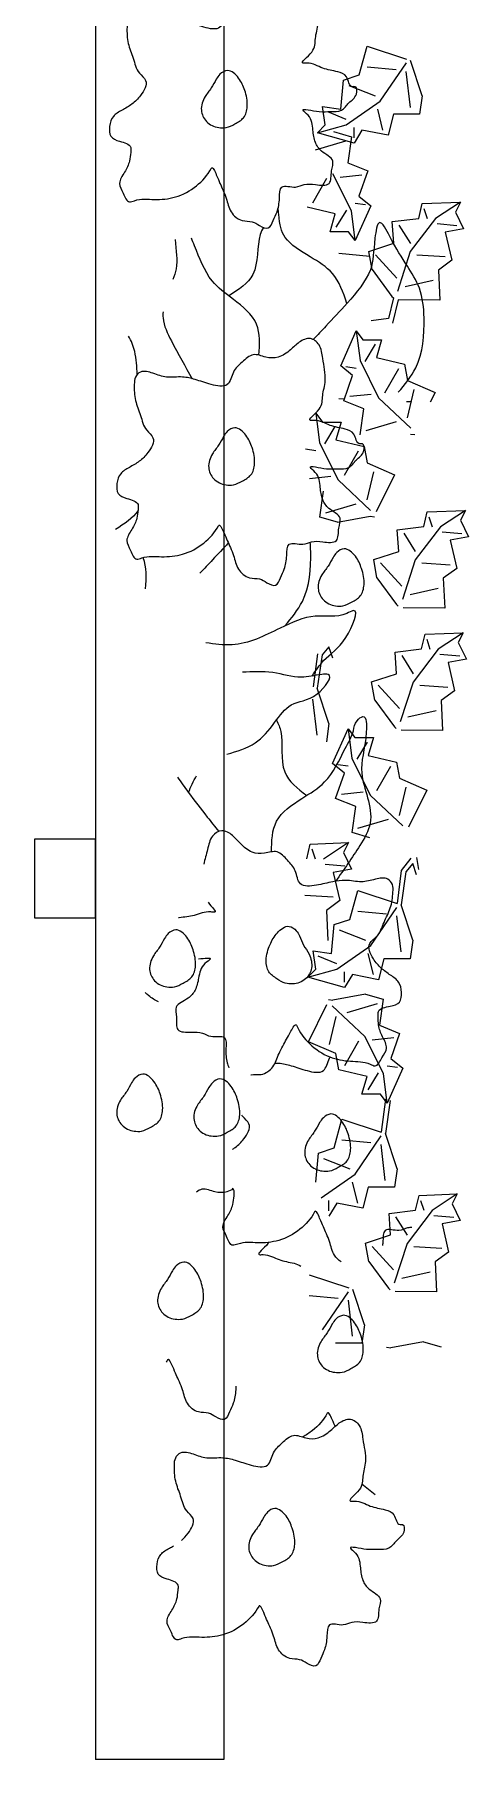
# Model space of a CAD drawing. Header units: inches. Extents: x -173 to 14008, y -3334 to 10368.
# Drawn here: x 5571.8 to 5592.9, y 7464.5 to 7548.5 of the extents above; entities that cross this region are included whole.
import ezdxf

# ---------------------------------------------------------------- set-up
doc = ezdxf.new("R2010")
doc.units = ezdxf.units.IN
doc.header["$MEASUREMENT"] = 0
doc.layers.add('ARREDAMENTO', color=8, linetype='Continuous', lineweight=18)

msp = doc.modelspace()

# ---------------------------------------------------------------- linework, layer by layer
at = {"layer": 'ARREDAMENTO'}
for p, q in [((5574.792, 7662.356), (5574.792, 7464.515)), ((5581.036, 7662.356), (5581.036, 7464.515)), ((5581.036, 7464.515), (5574.792, 7464.515))]:
    msp.add_line(p, q, dxfattribs=at)
at = {"layer": 'ARREDAMENTO', "lineweight": 5}
for p, q in [((5587.631, 7546.502), (5588.014, 7547.907)), ((5588.014, 7547.907), (5589.93, 7547.268)), ((5589.419, 7546.758), (5588.014, 7546.885)), ((5588.653, 7545.225), (5589.924, 7547.085)), ((5589.9, 7546.675), (5590.108, 7544.925)), ((5590.696, 7545.48), (5590.127, 7547.202)), ((5586.737, 7544.842), (5586.865, 7546.247)), ((5586.865, 7546.247), (5587.631, 7546.502)), ((5587.12, 7545.991), (5588.397, 7545.48)), ((5586.992, 7544.076), (5588.653, 7545.225)), ((5590.696, 7545.48), (5590.568, 7544.586)), ((5585.971, 7544.076), (5585.843, 7544.97)), ((5585.843, 7544.97), (5586.737, 7544.842)), ((5586.992, 7544.331), (5586.098, 7544.714)), ((5588.78, 7543.82), (5588.525, 7544.842)), ((5589.291, 7544.586), (5589.036, 7543.565)), ((5590.568, 7544.586), (5589.291, 7544.586)), ((5585.587, 7543.692), (5585.971, 7544.076)), ((5585.587, 7543.692), (5586.992, 7544.076)), ((5587.375, 7543.182), (5585.587, 7543.692)), ((5586.376, 7543.747), (5587.244, 7543.496)), ((5587.244, 7543.496), (5587.066, 7542.231)), ((5587.375, 7543.437), (5587.375, 7543.948)), ((5587.759, 7543.82), (5587.375, 7543.182)), ((5589.036, 7543.565), (5587.759, 7543.82)), ((5586.955, 7543.278), (5585.475, 7542.841)), ((5587.252, 7539.883), (5586.345, 7541.687)), ((5587.066, 7542.231), (5588.042, 7541.836)), ((5588.042, 7541.836), (5587.611, 7540.607)), ((5585.372, 7540.276), (5586.056, 7541.47)), ((5587.754, 7541.618), (5586.706, 7541.508)), ((5586.457, 7539.737), (5585.084, 7540.059)), ((5587.937, 7540.174), (5587.432, 7540.245)), ((5588.19, 7540.138), (5587.436, 7538.439)), ((5587.611, 7540.607), (5588.19, 7540.138)), ((5590.529, 7539.513), (5590.696, 7540.239)), ((5590.696, 7540.239), (5592.554, 7540.305)), ((5590.775, 7539.996), (5590.932, 7539.51)), ((5592.554, 7540.305), (5591.336, 7539.507)), ((5592.554, 7540.305), (5592.308, 7539.822)), ((5586.207, 7538.87), (5586.457, 7539.737)), ((5586.999, 7539.919), (5586.495, 7539.087)), ((5587.436, 7538.439), (5587.252, 7539.883)), ((5589.235, 7539.361), (5590.529, 7539.513)), ((5589.308, 7538.311), (5589.235, 7539.361)), ((5589.557, 7539.197), (5590.116, 7538.304)), ((5591.336, 7539.507), (5590.112, 7537.901)), ((5591.415, 7539.264), (5592.384, 7539.176)), ((5592.308, 7539.822), (5592.706, 7539.012)), ((5587.11, 7538.872), (5586.207, 7538.87)), ((5587.436, 7538.439), (5587.11, 7538.872)), ((5588.093, 7537.916), (5589.308, 7538.311)), ((5592.706, 7539.012), (5591.816, 7538.857)), ((5591.816, 7538.857), (5592.129, 7537.481)), ((5588.136, 7537.67), (5586.637, 7537.815)), ((5588.248, 7537.026), (5588.093, 7537.916)), ((5588.415, 7537.752), (5589.456, 7536.613)), ((5590.112, 7537.901), (5589.488, 7535.967)), ((5591.807, 7537.645), (5590.434, 7537.737)), ((5592.129, 7537.481), (5591.479, 7537.002)), ((5588.248, 7537.026), (5589.207, 7535.726)), ((5591.479, 7537.002), (5591.549, 7535.547)), ((5589.857, 7536.206), (5591.233, 7536.519)), ((5589.288, 7535.646), (5589.056, 7534.645)), ((5589.207, 7535.726), (5589.288, 7535.646)), ((5589.529, 7535.562), (5589.245, 7534.424)), ((5591.549, 7535.547), (5589.529, 7535.562)), ((5589.056, 7534.645), (5588.208, 7534.535)), ((5589.056, 7534.645), (5589.056, 7534.645)), ((5586.726, 7532.341), (5587.481, 7534.04)), ((5587.481, 7534.04), (5587.807, 7533.607)), ((5587.481, 7534.04), (5587.664, 7532.596)), ((5587.807, 7533.607), (5588.71, 7533.609)), ((5587.917, 7532.56), (5588.421, 7533.392)), ((5588.71, 7533.609), (5588.459, 7532.742)), ((5587.664, 7532.596), (5588.572, 7530.792)), ((5588.459, 7532.742), (5589.832, 7532.42)), ((5589.832, 7532.42), (5589.979, 7531.626)), ((5587.305, 7531.872), (5586.726, 7532.341)), ((5586.874, 7530.643), (5587.305, 7531.872)), ((5586.979, 7532.305), (5587.485, 7532.234)), ((5589.544, 7532.203), (5588.86, 7531.009)), ((5589.979, 7531.626), (5591.316, 7531.051)), ((5586.637, 7530.748), (5586.907, 7530.737)), ((5587.163, 7530.861), (5588.21, 7530.971)), ((5588.572, 7530.792), (5590.141, 7529.307)), ((5589.983, 7529.819), (5590.305, 7531.193)), ((5591.316, 7531.051), (5591.077, 7530.569)), ((5585.515, 7530.036), (5585.841, 7529.604)), ((5585.515, 7530.036), (5585.699, 7528.592)), ((5587.85, 7530.248), (5586.874, 7530.643)), ((5587.673, 7528.983), (5587.85, 7530.248)), ((5589.922, 7530.616), (5590.167, 7530.606)), ((5585.841, 7529.604), (5586.744, 7529.606)), ((5585.952, 7528.556), (5586.456, 7529.388)), ((5586.744, 7529.606), (5586.493, 7528.738)), ((5587.961, 7529.201), (5589.441, 7529.638)), ((5585.013, 7528.301), (5585.519, 7528.23)), ((5585.699, 7528.592), (5586.606, 7526.788)), ((5586.493, 7528.738), (5587.867, 7528.416)), ((5587.867, 7528.416), (5588.013, 7527.622)), ((5590.129, 7529.025), (5590.334, 7529.001)), ((5587.578, 7528.199), (5586.895, 7527.005)), ((5588.013, 7527.622), (5589.351, 7527.047)), ((5585.197, 7526.857), (5586.244, 7526.967)), ((5586.606, 7526.788), (5588.176, 7525.303)), ((5588.017, 7525.816), (5588.339, 7527.189)), ((5589.351, 7527.047), (5588.452, 7525.239)), ((5585.707, 7524.979), (5585.885, 7526.244)), ((5586.575, 7524.729), (5585.707, 7524.979)), ((5585.996, 7525.197), (5587.476, 7525.634)), ((5586.575, 7524.729), (5588.163, 7525.021)), ((5588.163, 7525.021), (5588.369, 7524.997)), ((5590.77, 7524.518), (5590.937, 7525.243)), ((5590.937, 7525.243), (5592.795, 7525.31)), ((5591.016, 7525), (5591.173, 7524.514)), ((5592.795, 7525.31), (5591.577, 7524.511)), ((5592.795, 7525.31), (5592.549, 7524.827)), ((5589.476, 7524.366), (5590.77, 7524.518)), ((5589.549, 7523.315), (5589.476, 7524.366)), ((5589.798, 7524.202), (5590.356, 7523.309)), ((5591.577, 7524.511), (5590.353, 7522.905)), ((5591.656, 7524.268), (5592.625, 7524.18)), ((5592.947, 7524.016), (5592.057, 7523.862)), ((5592.549, 7524.827), (5592.947, 7524.016)), ((5588.334, 7522.92), (5589.549, 7523.315)), ((5592.057, 7523.862), (5592.37, 7522.486)), ((5588.489, 7522.031), (5588.334, 7522.92)), ((5588.656, 7522.756), (5589.697, 7521.618)), ((5590.353, 7522.905), (5589.729, 7520.972)), ((5592.048, 7522.65), (5590.675, 7522.741)), ((5592.37, 7522.486), (5591.72, 7522.006)), ((5588.489, 7522.031), (5589.448, 7520.731)), ((5590.098, 7521.211), (5591.474, 7521.523)), ((5591.72, 7522.006), (5591.79, 7520.552)), ((5589.448, 7520.731), (5589.529, 7520.65)), ((5591.79, 7520.552), (5589.77, 7520.567)), ((5590.665, 7518.564), (5590.832, 7519.29)), ((5590.832, 7519.29), (5592.691, 7519.356)), ((5590.911, 7519.047), (5591.069, 7518.561)), ((5592.691, 7519.356), (5591.473, 7518.558)), ((5592.691, 7519.356), (5592.445, 7518.874)), ((5585.593, 7518.334), (5585.386, 7516.72)), ((5585.819, 7518.271), (5585.583, 7516.654)), ((5586.148, 7518.675), (5585.819, 7518.271)), ((5586.337, 7518.124), (5586.148, 7518.675)), ((5589.372, 7518.412), (5590.665, 7518.564)), ((5589.444, 7517.362), (5589.372, 7518.412)), ((5589.693, 7518.248), (5590.252, 7517.355)), ((5591.473, 7518.558), (5590.249, 7516.952)), ((5591.552, 7518.315), (5592.52, 7518.227)), ((5592.445, 7518.874), (5592.842, 7518.063)), ((5588.23, 7516.967), (5589.444, 7517.362)), ((5592.842, 7518.063), (5591.953, 7517.908)), ((5591.953, 7517.908), (5592.265, 7516.532)), ((5586.153, 7514.932), (5585.583, 7516.654)), ((5588.384, 7516.077), (5588.23, 7516.967)), ((5588.552, 7516.803), (5589.593, 7515.664)), ((5590.249, 7516.952), (5589.624, 7515.018)), ((5591.943, 7516.696), (5590.571, 7516.788)), ((5592.265, 7516.532), (5591.615, 7516.053)), ((5585.356, 7516.127), (5585.564, 7514.377)), ((5588.384, 7516.077), (5589.344, 7514.777)), ((5591.615, 7516.053), (5591.685, 7514.598)), ((5586.153, 7514.932), (5586.025, 7514.038)), ((5589.344, 7514.777), (5589.424, 7514.697)), ((5589.994, 7515.257), (5591.369, 7515.57)), ((5586.329, 7512.984), (5587.084, 7514.683)), ((5587.084, 7514.683), (5587.41, 7514.25)), ((5587.084, 7514.683), (5587.268, 7513.239)), ((5587.41, 7514.25), (5588.313, 7514.252)), ((5587.521, 7513.203), (5588.025, 7514.035)), ((5588.313, 7514.252), (5588.062, 7513.385)), ((5591.685, 7514.598), (5589.666, 7514.614)), ((5587.268, 7513.239), (5588.175, 7511.434)), ((5588.062, 7513.385), (5589.436, 7513.063)), ((5586.908, 7512.515), (5586.329, 7512.984)), ((5586.478, 7511.286), (5586.908, 7512.515)), ((5586.582, 7512.948), (5587.088, 7512.877)), ((5589.147, 7512.846), (5588.464, 7511.652)), ((5589.436, 7513.063), (5589.582, 7512.269)), ((5589.582, 7512.269), (5590.92, 7511.694)), ((5586.766, 7511.504), (5587.813, 7511.614)), ((5588.175, 7511.434), (5589.745, 7509.95)), ((5589.586, 7510.462), (5589.908, 7511.836)), ((5590.92, 7511.694), (5590.021, 7509.885)), ((5587.454, 7510.891), (5586.478, 7511.286)), ((5587.276, 7509.626), (5587.454, 7510.891)), ((5587.565, 7509.844), (5589.045, 7510.281)), ((5585.075, 7508.347), (5585.242, 7509.072)), ((5585.242, 7509.072), (5587.1, 7509.139)), ((5587.1, 7509.139), (5585.882, 7508.34)), ((5587.1, 7509.139), (5586.854, 7508.656)), ((5588.144, 7509.375), (5587.276, 7509.626)), ((5585.321, 7508.829), (5585.478, 7508.344)), ((5585.961, 7508.098), (5586.93, 7508.009)), ((5586.854, 7508.656), (5587.252, 7507.845)), ((5590.134, 7508.383), (5589.672, 7507.785)), ((5590.228, 7508.126), (5589.898, 7507.722)), ((5590.417, 7507.575), (5590.228, 7508.126)), ((5590.417, 7508.42), (5590.511, 7507.832)), ((5587.252, 7507.845), (5586.362, 7507.691)), ((5586.362, 7507.691), (5586.675, 7506.315)), ((5589.672, 7507.785), (5589.466, 7506.172)), ((5589.898, 7507.722), (5589.663, 7506.105)), ((5586.353, 7506.479), (5584.98, 7506.57)), ((5587.167, 7505.405), (5587.55, 7506.81)), ((5587.55, 7506.81), (5589.466, 7506.172)), ((5586.675, 7506.315), (5586.025, 7505.835)), ((5586.025, 7505.835), (5586.095, 7504.381)), ((5588.955, 7505.661), (5587.55, 7505.788)), ((5588.189, 7504.128), (5589.461, 7505.988)), ((5589.436, 7505.578), (5589.644, 7503.828)), ((5590.232, 7504.384), (5589.663, 7506.105)), ((5586.273, 7503.745), (5586.401, 7505.15)), ((5586.401, 7505.15), (5587.167, 7505.405)), ((5586.656, 7504.894), (5587.933, 7504.384)), ((5585.507, 7502.979), (5585.379, 7503.873)), ((5585.379, 7503.873), (5586.273, 7503.745)), ((5586.528, 7502.979), (5588.189, 7504.128)), ((5590.232, 7504.384), (5590.105, 7503.49)), ((5586.528, 7503.234), (5585.634, 7503.617)), ((5588.316, 7502.723), (5588.061, 7503.745)), ((5588.827, 7503.49), (5588.572, 7502.468)), ((5590.105, 7503.49), (5588.827, 7503.49)), ((5585.124, 7502.596), (5585.507, 7502.979)), ((5585.124, 7502.596), (5586.528, 7502.979)), ((5586.912, 7502.085), (5585.124, 7502.596)), ((5586.912, 7502.34), (5586.912, 7502.851)), ((5587.295, 7502.723), (5586.912, 7502.085)), ((5588.572, 7502.468), (5587.295, 7502.723)), ((5586.134, 7501.5), (5586.339, 7501.476)), ((5587.928, 7501.768), (5586.339, 7501.476)), ((5587.928, 7501.768), (5588.796, 7501.517)), ((5588.796, 7501.517), (5588.618, 7500.253)), ((5585.152, 7499.45), (5586.051, 7501.258)), ((5586.486, 7500.681), (5586.164, 7499.308)), ((5587.897, 7499.709), (5586.31, 7501.193)), ((5588.507, 7501.3), (5587.027, 7500.863)), ((5588.804, 7497.905), (5587.897, 7499.709)), ((5588.618, 7500.253), (5589.594, 7499.857)), ((5589.594, 7499.857), (5589.163, 7498.628)), ((5586.49, 7498.875), (5585.152, 7499.45)), ((5586.636, 7498.081), (5586.49, 7498.875)), ((5586.924, 7498.298), (5587.608, 7499.492)), ((5589.306, 7499.64), (5588.258, 7499.529)), ((5588.009, 7497.759), (5586.636, 7498.081)), ((5589.489, 7498.196), (5588.984, 7498.267)), ((5589.742, 7498.16), (5588.988, 7496.46)), ((5589.163, 7498.628), (5589.742, 7498.16)), ((5587.758, 7496.891), (5588.009, 7497.759)), ((5588.551, 7497.941), (5588.047, 7497.109)), ((5588.988, 7496.46), (5588.804, 7497.905)), ((5588.662, 7496.893), (5587.758, 7496.891)), ((5588.988, 7496.46), (5588.662, 7496.893)), ((5588.908, 7496.658), (5588.702, 7495.045)), ((5589.134, 7496.595), (5588.899, 7494.978)), ((5586.403, 7494.279), (5586.786, 7495.683)), ((5586.786, 7495.683), (5588.702, 7495.045)), ((5588.191, 7494.534), (5586.786, 7494.662)), ((5587.425, 7493.001), (5588.697, 7494.861)), ((5589.468, 7493.257), (5588.899, 7494.978)), ((5585.509, 7492.618), (5585.637, 7494.023)), ((5585.637, 7494.023), (5586.403, 7494.279)), ((5588.672, 7494.451), (5588.88, 7492.702)), ((5585.765, 7491.852), (5587.425, 7493.001)), ((5585.892, 7493.768), (5587.169, 7493.257)), ((5589.468, 7493.257), (5589.341, 7492.363)), ((5587.553, 7491.597), (5587.297, 7492.618)), ((5588.063, 7492.363), (5587.808, 7491.341)), ((5589.341, 7492.363), (5588.063, 7492.363)), ((5586.148, 7491.213), (5586.148, 7491.724)), ((5586.531, 7491.597), (5586.148, 7490.958)), ((5587.808, 7491.341), (5586.531, 7491.597)), ((5590.371, 7491.246), (5590.538, 7491.971)), ((5590.538, 7491.971), (5592.396, 7492.038)), ((5590.617, 7491.728), (5590.775, 7491.243)), ((5592.396, 7492.038), (5591.179, 7491.24)), ((5592.396, 7492.038), (5592.15, 7491.555)), ((5592.15, 7491.555), (5592.548, 7490.745)), ((5589.077, 7491.094), (5590.371, 7491.246)), ((5589.15, 7490.043), (5589.077, 7491.094)), ((5589.399, 7490.93), (5589.958, 7490.037)), ((5591.179, 7491.24), (5589.955, 7489.633)), ((5591.258, 7490.997), (5592.226, 7490.909)), ((5592.548, 7490.745), (5591.658, 7490.59)), ((5591.658, 7490.59), (5591.971, 7489.214)), ((5587.936, 7489.649), (5589.15, 7490.043)), ((5588.09, 7488.759), (5587.936, 7489.649)), ((5589.955, 7489.633), (5589.33, 7487.7)), ((5588.09, 7488.759), (5589.05, 7487.459)), ((5588.257, 7489.485), (5589.299, 7488.346)), ((5591.649, 7489.378), (5590.277, 7489.469)), ((5591.971, 7489.214), (5591.321, 7488.734)), ((5585.196, 7488.103), (5587.112, 7487.464)), ((5589.7, 7487.939), (5591.075, 7488.252)), ((5591.321, 7488.734), (5591.391, 7487.28)), ((5586.601, 7486.953), (5585.196, 7487.081)), ((5585.835, 7485.421), (5587.107, 7487.28)), ((5587.878, 7485.676), (5587.309, 7487.397)), ((5589.05, 7487.459), (5589.13, 7487.378)), ((5591.391, 7487.28), (5589.372, 7487.295)), ((5587.082, 7486.87), (5587.29, 7485.121)), ((5587.878, 7485.676), (5587.75, 7484.782)), ((5587.75, 7484.782), (5586.473, 7484.782)), ((5588.959, 7484.576), (5589.164, 7484.552)), ((5590.753, 7484.844), (5589.164, 7484.552)), ((5590.753, 7484.844), (5591.62, 7484.593))]:
    msp.add_line(p, q, dxfattribs=at)
at = {"layer": 'ARREDAMENTO'}
msp.add_lwpolyline([(5571.816, 7505.477), (5574.792, 7505.477), (5574.792, 7509.303), (5571.816, 7509.303)], close=True, dxfattribs=at)
for points, start_tangent, end_tangent in [([(5580.424, 7541.949), (5579.7, 7541.105), (5578.674, 7540.562), (5577.648, 7540.442), (5576.682, 7540.381), (5576.441, 7540.321), (5576.139, 7540.743), (5575.958, 7541.226), (5576.199, 7541.768), (5576.441, 7542.311), (5576.501, 7542.733), (5576.501, 7542.975), (5575.958, 7543.276), (5575.535, 7543.517), (5575.475, 7544), (5575.656, 7544.482), (5576.078, 7544.784), (5576.561, 7545.085), (5576.984, 7545.507), (5577.225, 7546.231), (5576.923, 7546.593), (5576.622, 7547.317), (5576.38, 7548.04), (5576.32, 7548.824), (5576.38, 7549.186), (5576.622, 7549.427), (5577.225, 7549.367), (5577.889, 7549.186), (5578.674, 7549.186), (5579.277, 7549.066), (5580.062, 7548.824), (5580.847, 7548.824), (5581.148, 7549.427), (5581.571, 7549.91), (5582.114, 7550.272), (5582.718, 7550.151), (5583.321, 7550.151), (5583.925, 7550.513), (5584.347, 7550.875), (5584.89, 7551.056), (5585.313, 7550.754), (5585.494, 7550.091), (5585.615, 7549.005), (5585.494, 7548.282), (5585.313, 7547.618), (5584.89, 7547.075), (5585.071, 7547.075), (5585.856, 7546.834), (5586.58, 7546.653), (5587.003, 7546.412), (5587.305, 7545.93), (5587.425, 7545.93), (5587.486, 7545.568), (5587.124, 7545.146), (5586.761, 7544.784), (5586.218, 7544.723), (5585.675, 7544.723), (5584.89, 7544.784), (5585.132, 7544.543), (5585.373, 7543.819), (5585.494, 7543.216), (5585.796, 7542.794), (5586.339, 7542.311), (5586.279, 7541.829), (5586.158, 7541.226), (5585.494, 7541.165), (5584.951, 7541.165), (5584.528, 7541.045), (5583.864, 7541.045), (5583.744, 7540.502), (5583.623, 7539.839), (5583.442, 7539.416), (5583.2, 7539.055), (5582.778, 7539.175), (5582.416, 7539.356), (5581.933, 7539.416), (5581.39, 7539.839), (5581.148, 7540.502), (5580.847, 7541.226), (5580.666, 7541.648), (5580.424, 7541.949)], (-0.468797, -0.883306), (-0.468797, -0.883306)), ([(5580.786, 7543.939), (5580.183, 7544.241), (5579.941, 7544.784), (5580.122, 7545.447), (5580.424, 7545.869), (5580.666, 7546.291), (5580.847, 7546.533), (5581.209, 7546.714), (5581.752, 7546.352), (5582.054, 7545.749), (5582.174, 7544.965), (5581.993, 7544.422), (5581.571, 7544.12), (5581.148, 7543.939), (5580.786, 7543.939)], (-0.992715, 0.120483), (-0.992715, 0.120483)), ([(5580.78, 7524.563), (5580.055, 7523.719), (5579.029, 7523.176), (5578.003, 7523.056), (5577.038, 7522.995), (5576.796, 7522.935), (5576.494, 7523.357), (5576.313, 7523.84), (5576.555, 7524.382), (5576.796, 7524.925), (5576.857, 7525.347), (5576.857, 7525.588), (5576.313, 7525.89), (5575.891, 7526.131), (5575.83, 7526.614), (5576.012, 7527.096), (5576.434, 7527.398), (5576.917, 7527.699), (5577.339, 7528.121), (5577.581, 7528.845), (5577.279, 7529.207), (5576.977, 7529.931), (5576.736, 7530.654), (5576.675, 7531.438), (5576.736, 7531.8), (5576.977, 7532.041), (5577.581, 7531.981), (5578.245, 7531.8), (5579.029, 7531.8), (5579.633, 7531.68), (5580.417, 7531.438), (5581.202, 7531.438), (5581.504, 7532.041), (5581.926, 7532.524), (5582.47, 7532.886), (5583.073, 7532.765), (5583.677, 7532.765), (5584.28, 7533.127), (5584.703, 7533.489), (5585.246, 7533.67), (5585.668, 7533.368), (5585.849, 7532.705), (5585.97, 7531.619), (5585.849, 7530.896), (5585.668, 7530.232), (5585.246, 7529.689), (5585.427, 7529.689), (5586.212, 7529.448), (5586.936, 7529.267), (5587.358, 7529.026), (5587.66, 7528.544), (5587.781, 7528.544), (5587.841, 7528.182), (5587.479, 7527.76), (5587.117, 7527.398), (5586.574, 7527.337), (5586.031, 7527.337), (5585.246, 7527.398), (5585.487, 7527.156), (5585.729, 7526.433), (5585.849, 7525.83), (5586.151, 7525.408), (5586.694, 7524.925), (5586.634, 7524.443), (5586.513, 7523.84), (5585.849, 7523.779), (5585.306, 7523.779), (5584.884, 7523.659), (5584.22, 7523.659), (5584.099, 7523.116), (5583.978, 7522.453), (5583.797, 7522.03), (5583.556, 7521.669), (5583.133, 7521.789), (5582.771, 7521.97), (5582.289, 7522.03), (5581.745, 7522.453), (5581.504, 7523.116), (5581.202, 7523.84), (5581.021, 7524.262), (5580.78, 7524.563)], (-0.468797, -0.883306), (-0.468797, -0.883306)), ([(5581.142, 7526.553), (5580.538, 7526.855), (5580.297, 7527.398), (5580.478, 7528.061), (5580.78, 7528.483), (5581.021, 7528.905), (5581.202, 7529.147), (5581.564, 7529.328), (5582.107, 7528.966), (5582.409, 7528.363), (5582.53, 7527.579), (5582.349, 7527.036), (5581.926, 7526.734), (5581.504, 7526.553), (5581.142, 7526.553)], (-0.992715, 0.120483), (-0.992715, 0.120483)), ([(5586.471, 7520.664), (5585.867, 7520.966), (5585.626, 7521.509), (5585.807, 7522.172), (5586.109, 7522.594), (5586.35, 7523.016), (5586.531, 7523.257), (5586.893, 7523.438), (5587.437, 7523.077), (5587.738, 7522.474), (5587.859, 7521.69), (5587.678, 7521.147), (5587.256, 7520.845), (5586.833, 7520.664), (5586.471, 7520.664)], (-0.992715, 0.120483), (-0.992715, 0.120483)), ([(5578.267, 7502.119), (5577.664, 7502.42), (5577.422, 7502.963), (5577.603, 7503.626), (5577.905, 7504.049), (5578.147, 7504.471), (5578.328, 7504.712), (5578.69, 7504.893), (5579.233, 7504.531), (5579.535, 7503.928), (5579.655, 7503.144), (5579.474, 7502.601), (5579.052, 7502.3), (5578.629, 7502.119), (5578.267, 7502.119)], (-0.992715, 0.120483), (-0.992715, 0.120483)), ([(5584.387, 7502.263), (5585.015, 7502.51), (5585.303, 7503.03), (5585.182, 7503.706), (5584.919, 7504.154), (5584.715, 7504.595), (5584.557, 7504.852), (5584.212, 7505.064), (5583.639, 7504.752), (5583.285, 7504.178), (5583.095, 7503.408), (5583.227, 7502.851), (5583.621, 7502.513), (5584.026, 7502.296), (5584.387, 7502.263)], (0.999487, 0.032031), (0.999487, 0.032031)), ([(5576.667, 7495.099), (5576.063, 7495.401), (5575.822, 7495.943), (5576.003, 7496.607), (5576.305, 7497.029), (5576.546, 7497.451), (5576.727, 7497.692), (5577.089, 7497.873), (5577.632, 7497.511), (5577.934, 7496.908), (5578.055, 7496.124), (5577.874, 7495.582), (5577.451, 7495.28), (5577.029, 7495.099), (5576.667, 7495.099)], (-0.992715, 0.120483), (-0.992715, 0.120483)), ([(5580.419, 7494.862), (5579.815, 7495.163), (5579.574, 7495.706), (5579.755, 7496.369), (5580.057, 7496.792), (5580.298, 7497.214), (5580.479, 7497.455), (5580.841, 7497.636), (5581.385, 7497.274), (5581.686, 7496.671), (5581.807, 7495.887), (5581.626, 7495.344), (5581.204, 7495.043), (5580.781, 7494.862), (5580.419, 7494.862)], (-0.992715, 0.120483), (-0.992715, 0.120483)), ([(5585.818, 7493.158), (5585.215, 7493.459), (5584.973, 7494.002), (5585.154, 7494.666), (5585.456, 7495.088), (5585.697, 7495.51), (5585.879, 7495.751), (5586.241, 7495.932), (5586.784, 7495.57), (5587.086, 7494.967), (5587.206, 7494.183), (5587.025, 7493.64), (5586.603, 7493.339), (5586.18, 7493.158), (5585.818, 7493.158)], (-0.992715, 0.120483), (-0.992715, 0.120483)), ([(5578.657, 7485.951), (5578.053, 7486.253), (5577.812, 7486.795), (5577.993, 7487.459), (5578.295, 7487.881), (5578.536, 7488.303), (5578.717, 7488.544), (5579.079, 7488.725), (5579.623, 7488.363), (5579.924, 7487.76), (5580.045, 7486.976), (5579.864, 7486.434), (5579.442, 7486.132), (5579.019, 7485.951), (5578.657, 7485.951)], (-0.992715, 0.120483), (-0.992715, 0.120483)), ([(5586.433, 7483.359), (5585.829, 7483.66), (5585.588, 7484.203), (5585.769, 7484.866), (5586.07, 7485.288), (5586.312, 7485.711), (5586.493, 7485.952), (5586.855, 7486.133), (5587.398, 7485.771), (5587.7, 7485.168), (5587.821, 7484.384), (5587.64, 7483.841), (5587.217, 7483.54), (5586.795, 7483.359), (5586.433, 7483.359)], (-0.992715, 0.120483), (-0.992715, 0.120483)), ([(5583.095, 7473.958), (5582.492, 7474.259), (5582.25, 7474.802), (5582.431, 7475.465), (5582.733, 7475.887), (5582.975, 7476.31), (5583.156, 7476.551), (5583.518, 7476.732), (5584.061, 7476.37), (5584.363, 7475.767), (5584.484, 7474.983), (5584.302, 7474.44), (5583.88, 7474.139), (5583.458, 7473.958), (5583.095, 7473.958)], (-0.992715, 0.120483), (-0.992715, 0.120483))]:
    msp.add_spline(points, degree=3, dxfattribs=dict(at, start_tangent=start_tangent, end_tangent=end_tangent))
for points, knots in [([(5587.026, 7535.383), (5586.842, 7535.914), (5586.505, 7536.889), (5585.201, 7537.673), (5583.915, 7538.448), (5583.74, 7539.269), (5583.69, 7539.931), (5583.677, 7540.016)], [0, 0, 0, 0, 1.410754, 2.587869, 3.929969, 4.948161, 5.147037, 5.147037, 5.147037, 5.147037]), ([(5578.672, 7538.499), (5578.707, 7537.923), (5578.822, 7537.372), (5578.62, 7536.722), (5578.556, 7536.542)], [8.2809, 8.2809, 8.2809, 8.2809, 9.627654, 10.125719, 10.125719, 10.125719, 10.125719]), ([(5582.744, 7532.861), (5582.777, 7533.391), (5582.846, 7534.505), (5581.572, 7535.547), (5580.222, 7536.508), (5579.816, 7537.719), (5579.502, 7538.436), (5579.453, 7538.558)], [0, 0, 0, 0, 1.314466, 2.758059, 3.953921, 5.620335, 5.961182, 5.961182, 5.961182, 5.961182]), ([(5582.958, 7539.083), (5582.895, 7538.968), (5582.612, 7538.352), (5582.808, 7536.717), (5581.747, 7536.046), (5581.276, 7535.749)], [6.408714, 6.408714, 6.408714, 6.408714, 6.789964, 8.505278, 9.87226, 9.87226, 9.87226, 9.87226]), ([(5578.075, 7534.965), (5578.067, 7534.869), (5578.065, 7534.383), (5578.615, 7533.26), (5579.154, 7532.318), (5579.498, 7531.717)], [11.524335, 11.524335, 11.524335, 11.524335, 11.777561, 12.819679, 14.649017, 14.649017, 14.649017, 14.649017]), ([(5576.815, 7531.92), (5576.799, 7532.298), (5576.772, 7532.945), (5576.533, 7533.561), (5576.387, 7533.788)], [0, 0, 0, 0, 3.936182, 6.739205, 6.739205, 6.739205, 6.739205]), ([(5581.252, 7523.729), (5580.996, 7523.448), (5580.545, 7522.964), (5580.077, 7522.473), (5579.87, 7522.256)], [12.061038, 12.061038, 12.061038, 12.061038, 13.046466, 13.827823, 13.827823, 13.827823, 13.827823]), ([(5584.01, 7519.688), (5584.327, 7520.069), (5585.178, 7521.091), (5585.296, 7522.629), (5585.253, 7523.612), (5585.241, 7523.76)], [0, 0, 0, 0, 1.274481, 3.421457, 3.807397, 3.807397, 3.807397, 3.807397]), ([(5577.227, 7521.492), (5577.26, 7522.023), (5577.293, 7522.561), (5577.103, 7523.009), (5577.1, 7523.015)], [0, 0, 0, 0, 1.314466, 1.332994, 1.332994, 1.332994, 1.332994]), ([(5583.598, 7515.104), (5583.692, 7514.905), (5583.988, 7514.24), (5583.628, 7512.535), (5584.625, 7511.773), (5585.068, 7511.435)], [6.205462, 6.205462, 6.205462, 6.205462, 6.789964, 8.505278, 9.87226, 9.87226, 9.87226, 9.87226]), ([(5578.785, 7512.325), (5578.943, 7512.078), (5579.44, 7511.393), (5580.093, 7510.553), (5580.598, 7509.917), (5580.785, 7509.683)], [10.973368, 10.973368, 10.973368, 10.973368, 11.713751, 13.046466, 13.827823, 13.827823, 13.827823, 13.827823]), ([(5582.345, 7497.84), (5582.349, 7497.841), (5582.505, 7497.87), (5582.924, 7497.787), (5583.502, 7498.203), (5583.694, 7498.896), (5584.066, 7499.517), (5584.24, 7499.856), (5584.521, 7500.368), (5584.571, 7500.249), (5584.715, 7499.907), (5585.186, 7499.285), (5586.123, 7498.658), (5587.186, 7498.464), (5587.92, 7498.501), (5588.497, 7498.175), (5588.722, 7498.705), (5589.07, 7499.138), (5588.742, 7499.701), (5588.549, 7500.198), (5588.552, 7500.611), (5588.535, 7501.083), (5589.11, 7501.151), (5589.654, 7501.31), (5589.709, 7501.873), (5589.602, 7502.388), (5589.131, 7502.697), (5588.671, 7503.022), (5588.27, 7503.488), (5587.95, 7504.21), (5588.614, 7504.601), (5588.804, 7505.266), (5589.191, 7505.949), (5589.264, 7506.589), (5589.289, 7507.1), (5588.974, 7507.485), (5588.369, 7507.348), (5587.713, 7507.169), (5587.014, 7507.349), (5586.264, 7507.232), (5585.605, 7507.054), (5584.639, 7506.946), (5584.582, 7507.811), (5584.138, 7508.263), (5583.669, 7508.819), (5583.015, 7508.576), (5582.358, 7508.62), (5581.857, 7509.047), (5581.485, 7509.506), (5580.947, 7509.829), (5580.367, 7509.443), (5580.255, 7508.785), (5580.107, 7508.327), (5580.062, 7508.086)], [39.012615, 39.012615, 39.012615, 39.012615, 39.023961, 39.447864, 40.047178, 40.662166, 41.345229, 41.74539, 42.081896, 42.081896, 42.081896, 43.050962, 44.062166, 44.962168, 45.805075, 46.021855, 46.473918, 46.92284, 47.440338, 47.957837, 48.329336, 48.539484, 49.080719, 49.504543, 49.928115, 50.377037, 50.829218, 51.325138, 51.845437, 52.510038, 52.9205, 53.603564, 54.268164, 54.953167, 55.272744, 55.570058, 56.098469, 56.697931, 57.381462, 57.917651, 58.632756, 59.316286, 59.903763, 60.462434, 61.031025, 61.567214, 62.093007, 62.706051, 63.190643, 63.689413, 64.141595, 64.740643, 65.383914, 65.383914, 65.383914, 65.383914]), ([(5580.267, 7506.238), (5580.44, 7506.008), (5580.784, 7505.697), (5580.134, 7505.826), (5579.636, 7505.546), (5579.101, 7505.52), (5578.833, 7505.476), (5578.822, 7505.474)], [24.91841, 24.91841, 24.91841, 24.91841, 25.447641, 25.605379, 26.320485, 26.970824, 26.999665, 26.999665, 26.999665, 26.999665]), ([(5579.798, 7503.489), (5580.099, 7503.511), (5580.599, 7503.575), (5579.907, 7503.156), (5579.825, 7502.603), (5579.686, 7501.967), (5579.295, 7501.483), (5578.584, 7501.264), (5578.785, 7500.613), (5578.637, 7499.89), (5579.441, 7499.919), (5579.971, 7499.929), (5580.435, 7499.609), (5581.196, 7499.847), (5581.114, 7499.018), (5581.151, 7498.55), (5581.246, 7498.268), (5581.276, 7498.183)], [30.330069, 30.330069, 30.330069, 30.330069, 30.880513, 31.177827, 31.842427, 32.378219, 32.830283, 33.463196, 33.886769, 34.422561, 35.003314, 35.476527, 35.859287, 36.437658, 36.922045, 37.509442, 37.743635, 37.743635, 37.743635, 37.743635]), ([(5577.85, 7501.384), (5577.68, 7501.473), (5577.455, 7501.612), (5577.262, 7501.786), (5577.209, 7501.838)], [0.7830962, 0.7830962, 0.7830962, 0.7830962, 1.28731, 1.4850384, 1.4850384, 1.4850384, 1.4850384]), ([(5583.529, 7498.408), (5583.588, 7498.409), (5583.854, 7498.406), (5584.389, 7498.273), (5585.029, 7498.038), (5585.982, 7497.844), (5586.079, 7498.466), (5586.201, 7498.685), (5586.213, 7498.704)], [15.147135, 15.147135, 15.147135, 15.147135, 15.299565, 15.835754, 16.55086, 17.23439, 17.821867, 17.879021, 17.879021, 17.879021, 17.879021]), ([(5581.457, 7494.208), (5581.504, 7494.239), (5581.709, 7494.382), (5582.059, 7494.722), (5582.441, 7495.413), (5582.034, 7495.704), (5581.922, 7495.854), (5581.907, 7495.876)], [51.177219, 51.177219, 51.177219, 51.177219, 51.325138, 51.845437, 52.510038, 52.9205, 52.989692, 52.989692, 52.989692, 52.989692]), ([(5579.696, 7492.144), (5579.787, 7492.214), (5580.06, 7492.366), (5580.582, 7492.117), (5581.121, 7492.106), (5581.41, 7492.246), (5581.511, 7492.31)], [60.74025, 60.74025, 60.74025, 60.74025, 61.031025, 61.567214, 62.093007, 62.399592, 62.399592, 62.399592, 62.399592]), ([(5586.743, 7488.73), (5586.612, 7488.811), (5586.325, 7489.113), (5586.21, 7489.743), (5585.895, 7490.394), (5585.751, 7490.747), (5585.516, 7491.281), (5585.456, 7491.168), (5585.282, 7490.84), (5584.758, 7490.262), (5583.769, 7489.72), (5582.693, 7489.621), (5581.965, 7489.724), (5581.362, 7489.45), (5581.185, 7489.997), (5580.877, 7490.46), (5581.253, 7490.992), (5581.49, 7491.469), (5581.523, 7491.881), (5581.561, 7492.187), (5581.487, 7492.283), (5581.445, 7492.317)], [39.655284, 39.655284, 39.655284, 39.655284, 40.047178, 40.662166, 41.345229, 41.74539, 42.081896, 42.081896, 42.081896, 43.050962, 44.062166, 44.962168, 45.805075, 46.021855, 46.473918, 46.92284, 47.440338, 47.957837, 48.329336, 48.539484, 48.69173, 48.69173, 48.69173, 48.69173]), ([(5583.221, 7489.684), (5583.21, 7489.666), (5583.032, 7489.412), (5582.517, 7489.048), (5583.208, 7489.123), (5583.68, 7488.8), (5584.317, 7488.712), (5584.691, 7488.598), (5584.784, 7488.524)], [24.803037, 24.803037, 24.803037, 24.803037, 24.848445, 25.447641, 25.605379, 26.320485, 26.970824, 27.279925, 27.279925, 27.279925, 27.279925]), ([(5590.188, 7490.409), (5590.118, 7490.408), (5589.912, 7490.386), (5589.519, 7490.164), (5588.782, 7490.469), (5588.788, 7489.857), (5588.767, 7489.593), (5588.76, 7489.534)], [35.287059, 35.287059, 35.287059, 35.287059, 35.476527, 35.859287, 36.437658, 36.922045, 37.070932, 37.070932, 37.070932, 37.070932]), ([(5581.623, 7482.689), (5581.62, 7482.631), (5581.608, 7482.304), (5581.541, 7481.907), (5581.317, 7481.46), (5581.121, 7480.939), (5580.636, 7481.183), (5580.281, 7481.423), (5579.718, 7481.363), (5579.178, 7481.828), (5579.049, 7482.536), (5578.733, 7483.187), (5578.59, 7483.54), (5578.355, 7484.075), (5578.295, 7483.961), (5578.274, 7483.922), (5578.252, 7483.884), (5578.23, 7483.846)], [36.790543, 36.790543, 36.790543, 36.790543, 36.922045, 37.509442, 37.909602, 38.288546, 38.671306, 39.023961, 39.447864, 40.047178, 40.662166, 41.345229, 41.74539, 42.081896, 42.081896, 42.081896, 42.196716, 42.196716, 42.196716, 42.196716]), ([(5586.455, 7480.731), (5586.417, 7480.819), (5586.334, 7481.019), (5586.131, 7481.482), (5586.07, 7481.368), (5585.897, 7481.041), (5585.511, 7480.615), (5585.041, 7480.302), (5584.876, 7480.212)], [41.443493, 41.443493, 41.443493, 41.443493, 41.74539, 42.081896, 42.081896, 42.081896, 43.050962, 43.53847, 43.53847, 43.53847, 43.53847]), ([(5578.969, 7475.181), (5579.084, 7475.279), (5579.363, 7475.57), (5579.718, 7476.212), (5579.092, 7476.66), (5578.962, 7477.34), (5578.637, 7478.054), (5578.621, 7478.699), (5578.641, 7479.209), (5578.989, 7479.565), (5579.579, 7479.375), (5580.217, 7479.139), (5580.929, 7479.256), (5581.666, 7479.073), (5582.306, 7478.837), (5583.259, 7478.644), (5583.393, 7479.501), (5583.875, 7479.911), (5584.391, 7480.424), (5585.021, 7480.123), (5585.68, 7480.11), (5586.216, 7480.49), (5586.628, 7480.915), (5587.193, 7481.188), (5587.736, 7480.753), (5587.798, 7479.966), (5588.017, 7479.147), (5587.756, 7478.301), (5587.825, 7477.669), (5586.956, 7477.055), (5587.647, 7477.129), (5588.119, 7476.806), (5588.799, 7476.712), (5589.413, 7476.515), (5589.432, 7475.896), (5589.842, 7475.988), (5589.836, 7475.426), (5589.415, 7475.222), (5589.114, 7474.701), (5588.494, 7474.764), (5588.007, 7474.683), (5586.927, 7474.971), (5587.637, 7474.45), (5587.669, 7473.892), (5587.751, 7473.246), (5588.098, 7472.729), (5588.787, 7472.448), (5588.529, 7471.818), (5588.613, 7471.083), (5587.814, 7471.184), (5587.287, 7471.241), (5586.796, 7470.963), (5586.06, 7471.268), (5586.067, 7470.435), (5585.98, 7469.914), (5585.756, 7469.466), (5585.559, 7468.945), (5585.075, 7469.189), (5584.72, 7469.429), (5584.156, 7469.369), (5583.616, 7469.835), (5583.487, 7470.542), (5583.172, 7471.193), (5583.028, 7471.546), (5582.794, 7472.081), (5582.733, 7471.967), (5582.559, 7471.64), (5582.035, 7471.061), (5581.047, 7470.52), (5579.97, 7470.421), (5579.242, 7470.523), (5578.639, 7470.249), (5578.462, 7470.797), (5578.154, 7471.259), (5578.531, 7471.791), (5578.767, 7472.269), (5578.8, 7472.681), (5578.859, 7473.149), (5578.293, 7473.268), (5577.765, 7473.474), (5577.76, 7474.041), (5577.912, 7474.544), (5578.301, 7474.752), (5578.52, 7474.876), (5578.584, 7474.914)], [9.355904, 9.355904, 9.355904, 9.355904, 9.763541, 10.428141, 10.838604, 11.521667, 12.186267, 12.87127, 13.190848, 13.488162, 14.016573, 14.616035, 15.299565, 15.835754, 16.55086, 17.23439, 17.821867, 18.380538, 18.949129, 19.485318, 20.01111, 20.624154, 21.108746, 21.607517, 22.059698, 22.658746, 23.610242, 24.249397, 24.848445, 25.447641, 25.605379, 26.320485, 26.970824, 27.394647, 27.890393, 27.995551, 28.315129, 28.799661, 29.245632, 29.721753, 30.194966, 30.880513, 31.177827, 31.842427, 32.378219, 32.830283, 33.463196, 33.886769, 34.422561, 35.003314, 35.476527, 35.859287, 36.437658, 36.922045, 37.509442, 37.909602, 38.288546, 38.671306, 39.023961, 39.447864, 40.047178, 40.662166, 41.345229, 41.74539, 42.081896, 42.081896, 42.081896, 43.050962, 44.062166, 44.962168, 45.805075, 46.021855, 46.473918, 46.92284, 47.440338, 47.957837, 48.329336, 48.539484, 49.080719, 49.504543, 49.928115, 50.377037, 50.829218, 51.02278, 51.02278, 51.02278, 51.02278])]:
    msp.add_open_spline(points, degree=3, knots=knots, dxfattribs=at)
for points in [[(5589.527, 7531.057), (5590.375, 7532.249), (5590.78, 7534.68), (5590.555, 7536.12), (5589.969, 7537.201), (5589.113, 7538.641), (5588.618, 7539.317), (5588.392, 7538.551), (5588.167, 7537.021), (5587.041, 7535.4), (5586.005, 7534.275), (5585.387, 7533.624)], [(5585.335, 7517.248), (5585.894, 7517.999), (5586.975, 7519.125), (5587.335, 7520.43), (5587.02, 7520.295), (5585.488, 7520.16), (5583.776, 7519.575), (5581.433, 7518.765), (5580.154, 7518.868)], [(5581.187, 7513.446), (5582.56, 7513.993), (5583.506, 7514.983), (5584.317, 7515.838), (5585.578, 7516.379), (5586.119, 7517.324), (5585.804, 7517.324), (5584.812, 7517.189), (5583.416, 7517.414), (5581.937, 7517.43)], [(5583.35, 7508.688), (5583.601, 7510.176), (5584.831, 7511.286), (5585.943, 7512.091), (5586.947, 7513.719), (5587.341, 7514.588), (5587.519, 7515.069), (5587.809, 7515.27), (5587.969, 7514.532), (5587.745, 7512.519), (5588.162, 7510.086), (5587.658, 7509.001), (5586.482, 7507.261)], [(5588.394, 7477.403), (5587.759, 7477.919)]]:
    msp.add_spline(points, degree=3, dxfattribs=at)
for points in [[(5576.851, 7525.293), (5576.604, 7524.914), (5576.181, 7524.647), (5575.759, 7524.38)], [(5579.309, 7511.58), (5579.432, 7511.856), (5579.556, 7512.131), (5579.702, 7512.384)]]:
    msp.add_open_spline(points, degree=3, dxfattribs=at)

doc.saveas('drawing.dxf')
